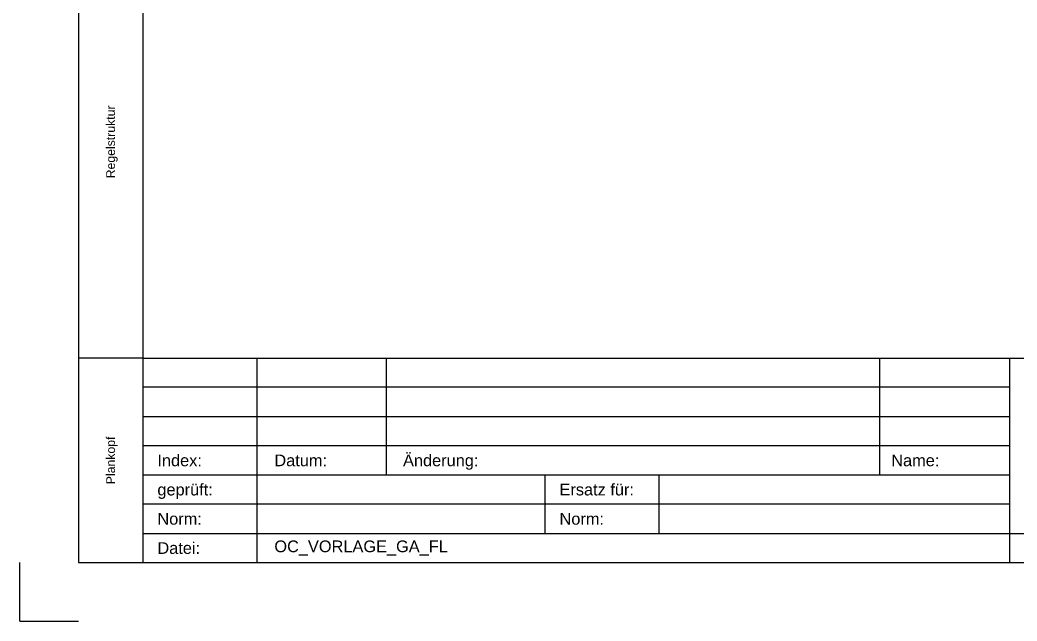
# Model space of a CAD drawing. Header units: millimetres. Extents: x 0 to 594, y 0 to 420.
# Drawn here: x 0 to 170.5, y 0 to 102.9 of the extents above; entities that cross this region are included whole.
import ezdxf
from ezdxf.enums import TextEntityAlignment as Align

# ---------------------------------------------------------------- set-up
doc = ezdxf.new("R2010")
doc.units = ezdxf.units.MM
doc.header["$LTSCALE"] = 100
doc.styles.add('Arial', font='arial.ttf')
doc.styles.get("Standard").update_dxf_attribs({"font": 'arial.ttf'})

# ---------------------------------------------------------------- blocks, each defined once
blk = doc.blocks.new('OC_RSH_Plankopf_quer_V21')
for p, q in [((-573, 19), (-322.55, 18.99)), ((-573, 19), (-573, 14)), ((-553.5, 19), (-553.5, -16)), ((-424.73, 14), (-424.73, 19)), ((-573, 9), (-573, 4)), ((-424.73, 4), (-424.73, 9)), ((-573, -1), (-573, -6)), ((-484.75, -1), (-484.75, -6)), ((-424.73, -6), (-424.73, -1)), ((-484.75, -6), (-484.75, -11)), ((-573, -11), (-573, -16)), ((-424.73, -16), (-424.73, -11)), ((-424.73, -11), (-322.55, -11))]:
    blk.add_line(p, q)
for points in [[(-531.36, 19), (-531.36, -1)], [(-447.03, 19), (-447.03, -1)], [(-504.25, -1), (-504.25, -11)]]:
    blk.add_lwpolyline(points)
for points in [[(-573, 9), (-424.73, 9), (-424.73, 14), (-573, 14)], [(-573, -1), (-424.73, -1), (-424.73, 4), (-573, 4)], [(-573, -11), (-424.73, -11), (-424.73, -6), (-573, -6)]]:
    blk.add_lwpolyline(points, close=True)
at = {"style": 'Arial'}
for s, p in [('Index:', (-570.5, 1.5)), ('Datum:', (-550.5, 1.5)), ('Änderung:', (-528.5, 1.5)), ('Name:', (-445.03, 1.5)), ('geprüft:', (-570.5, -3.5)), ('Ersatz für:', (-501.75, -3.5)), ('Norm:', (-570.5, -8.5)), ('Norm:', (-501.75, -8.5)), ('Datei:', (-570.5, -13.5))]:
    blk.add_text(s, height=2, dxfattribs=at).set_placement(p, align=Align.MIDDLE_LEFT)
at = {"insert": (-550.5, -13.5), "char_height": 2, "attachment_point": 4, "style": 'Arial'}
blk.add_mtext('OC_VORLAGE_GA_FL', dxfattribs=at)
at = {"style": 'Arial'}
for tag, height, p in [('INDEX3', 2, (-570.5, 16.5)), ('DATUM3', 2, (-550.5, 16.5)), ('AENDERUNG3', 2, (-528.5, 16.5)), ('NAME3', 2, (-445.03, 16.5)), ('ASP', 2, (-92.18, 16.54)), ('INDEX2', 2, (-570.5, 11.5)), ('DATUM2', 2, (-550.5, 11.5)), ('AENDERUNG2', 2, (-528.5, 11.5)), ('NAME2', 2, (-445.03, 11.5)), ('AN1', 2.2, (-422.23, 11.5)), ('AG1', 2.2, (-320.05, 11.49)), ('PR1', 2.2, (-217.87, 11.5)), ('KOSTENGRUPPE', 2, (-92.18, 11.53)), ('GEWERK', 2, (-41.29, 11.53)), ('INDEX1', 2, (-570.5, 6.5)), ('DATUM1', 2, (-550.5, 6.5)), ('AENDERUNG1', 2, (-528.5, 6.5)), ('NAME1', 2, (-445.03, 6.5)), ('AN2', 2.2, (-422.23, 6.5)), ('AG2', 2.2, (-320.05, 6.49)), ('PR2', 2.2, (-217.87, 6.5)), ('ANLAGE', 2, (-92.18, 6.52)), ('AN3', 2.2, (-422.23, 1.5)), ('AG3', 2.2, (-320.05, 1.49)), ('PR3', 2.2, (-217.87, 1.5)), ('ORTSKENNZEICHEN', 2, (-92.18, 1.52)), ('GEPRUEFT', 2, (-550.79, -3.5)), ('ERSATZFUER', 2, (-482.04, -3.5)), ('AN4', 2.2, (-422.23, -3.5)), ('AG4', 2.2, (-320.05, -3.51)), ('PR4', 2.2, (-217.87, -3.5)), ('SSK', 2, (-92.18, -3.49)), ('NORM', 2, (-550.79, -8.5)), ('NORM', 2, (-482.04, -8.5)), ('AN5', 2.2, (-422.23, -8.5)), ('AG5', 2.2, (-320.05, -8.51)), ('PR5', 2.2, (-217.87, -8.5)), ('LPH', 2, (-92.18, -8.5)), ('ERSTELLER', 2, (-402.02, -13.5)), ('ERSTELLDATUM', 2, (-299.84, -13.5)), ('BEMERKUNG', 2, (-197.65, -13.5)), ('ZEICHNUNGSNUMMER', 2, (-92.18, -13.51))]:
    blk.add_attdef(tag, text='', height=height, dxfattribs=at).set_placement(p, align=Align.MIDDLE_LEFT)
at = {"style": 'Arial', "flags": 1}
for tag, p in [('FREITEXT_01', (-13.79, 17)), ('FREITEXT_02', (-13.79, 11.45)), ('FREITEXT_03', (-13.79, 2.72)), ('FREITEXT_04', (-13.79, -1.97)), ('FREITEXT_05', (-13.79, -6.66)), ('BMK_NUMMERIERUNG', (-13.79, -11.67))]:
    blk.add_attdef(tag, text='', height=2, dxfattribs=at).set_placement(p, align=Align.MIDDLE_LEFT)
blk = doc.blocks.new('OC_VORLAGE_BLATTRAHMEN_DIN_A2_V1')
blk.add_line((21, 45), (10, 45))
blk.add_lwpolyline([(10, 10), (584, 10), (584, 410), (10, 410)], close=True)
blk.add_lwpolyline([(10, 10), (584, 10), (584, 410), (10, 410)], close=True)
for points in [[(21, 410), (21, 10)], [(0, 0), (0, 10)], [(0, 0), (10, 0)]]:
    blk.add_lwpolyline(points)
for s, p in [('Regelstruktur', (15.5, 82)), ('Plankopf', (15.5, 27.5))]:
    blk.add_text(s, height=1.5, rotation=90).set_placement(p, align=Align.MIDDLE_CENTER)
blk.add_attdef('', (578, 16), '', height=4)

msp = doc.modelspace()

# ---------------------------------------------------------------- block references
for name, p in [('OC_VORLAGE_BLATTRAHMEN_DIN_A2_V1', (0, 0)), ('OC_RSH_Plankopf_quer_V21', (594, 26))]:
    msp.add_blockref(name, p)

doc.saveas('drawing.dxf')
